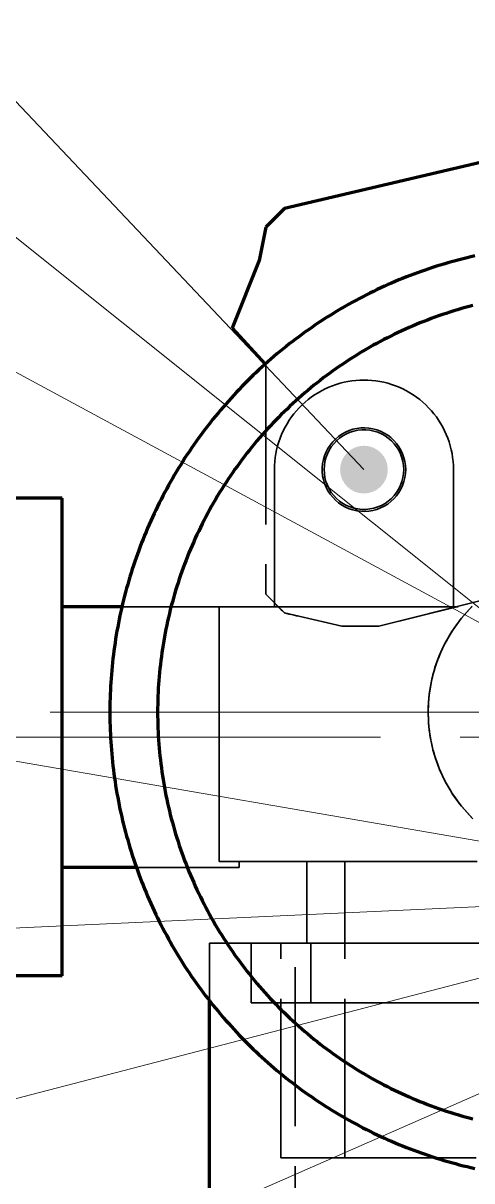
# Model space of a CAD drawing. Header units: millimetres. Extents: x 0 to 2208, y 0 to 420.
# Drawn here: x 792.74 to 804.01, y 337.39 to 366.48 of the extents above; entities that cross this region are included whole.
import ezdxf

# ---------------------------------------------------------------- set-up
doc = ezdxf.new("R2010")
doc.units = ezdxf.units.MM
doc.linetypes.add('IRAM-E-TRAZOS', pattern=[5, 4, -1])
doc.linetypes.add('IRAM-F-TRAZO-PUNTO', pattern=[20, 15, -2, 1, -2])
for name, color, linetype, lineweight in [('01-VISIBLE', 7, 'CONTINUOUS', 70), ('02-OCULTA', 4, 'IRAM-E-TRAZOS', 35), ('03-EJE', 1, 'IRAM-F-TRAZO-PUNTO', 18), ('08-FINA', 5, 'CONTINUOUS', 18)]:
    doc.layers.add(name, color=color, linetype=linetype, lineweight=lineweight)

msp = doc.modelspace()

# ---------------------------------------------------------------- hatches: boundary and pattern name
at = {"layer": '08-FINA'}
h = msp.add_hatch(color=7, dxfattribs=at)
h.dxf.hatch_style = 1
edge = h.paths.add_edge_path()
edge.add_arc((801.302, 355.259), 0.6, 0, 360)

# ---------------------------------------------------------------- linework, layer by layer
at = {"layer": '01-VISIBLE'}
for points in [[(806.157, 363.429), (799.302, 361.819)], [(799.302, 361.819), (798.837, 361.354)], [(798.837, 361.354), (798.667, 360.509)], [(804.087, 360.627), (803.989, 360.605), (803.892, 360.582), (803.795, 360.558), (803.698, 360.533), (803.601, 360.507), (803.505, 360.481), (803.409, 360.453), (803.313, 360.425), (803.217, 360.396), (803.121, 360.367), (803.026, 360.336), (802.931, 360.305), (802.837, 360.272), (802.742, 360.239), (802.648, 360.206), (802.554, 360.171), (802.461, 360.136), (802.367, 360.099), (802.274, 360.062), (802.182, 360.025), (802.089, 359.986), (801.997, 359.947), (801.906, 359.906), (801.815, 359.866), (801.724, 359.824), (801.633, 359.781), (801.543, 359.738), (801.453, 359.694), (801.363, 359.649), (801.274, 359.604), (801.186, 359.558), (801.097, 359.51), (801.01, 359.463), (800.922, 359.414), (800.835, 359.365), (800.748, 359.315), (800.662, 359.264), (800.576, 359.213), (800.491, 359.16), (800.406, 359.107), (800.322, 359.054), (800.238, 358.999), (800.154, 358.944), (800.071, 358.889), (799.989, 358.832), (799.907, 358.775), (799.825, 358.717), (799.744, 358.658), (799.663, 358.599), (799.583, 358.539), (799.504, 358.478), (799.425, 358.417), (799.346, 358.355), (799.268, 358.292), (799.191, 358.229), (799.114, 358.165), (799.038, 358.101), (798.962, 358.035), (798.887, 357.969), (798.812, 357.903), (798.738, 357.836), (798.664, 357.768), (798.591, 357.699), (798.519, 357.63), (798.447, 357.561), (798.376, 357.49), (798.305, 357.419), (798.235, 357.348), (798.166, 357.276), (798.097, 357.203), (798.029, 357.13), (797.962, 357.056), (797.895, 356.982), (797.828, 356.907), (797.763, 356.831), (797.698, 356.755), (797.634, 356.679), (797.57, 356.601), (797.507, 356.524), (797.445, 356.445), (797.383, 356.367), (797.322, 356.287), (797.262, 356.207), (797.202, 356.127), (797.143, 356.046), (797.085, 355.965), (797.027, 355.883), (796.97, 355.801), (796.914, 355.718), (796.859, 355.635), (796.804, 355.551), (796.75, 355.467), (796.697, 355.382), (796.644, 355.297), (796.592, 355.212), (796.541, 355.126), (796.491, 355.039), (796.441, 354.952), (796.392, 354.865), (796.344, 354.777), (796.297, 354.689), (796.25, 354.601), (796.204, 354.512), (796.159, 354.423), (796.115, 354.333), (796.071, 354.243), (796.028, 354.153), (795.986, 354.062), (795.945, 353.971), (795.904, 353.879), (795.864, 353.787), (795.825, 353.695), (795.787, 353.603), (795.75, 353.51), (795.713, 353.417), (795.677, 353.324), (795.642, 353.23), (795.608, 353.136), (795.575, 353.042), (795.542, 352.947), (795.51, 352.852), (795.479, 352.757), (795.449, 352.662), (795.42, 352.566), (795.391, 352.47), (795.364, 352.374), (795.337, 352.278), (795.311, 352.181), (795.285, 352.084), (795.261, 351.987), (795.237, 351.89), (795.214, 351.793), (795.192, 351.695), (795.171, 351.597), (795.151, 351.499), (795.132, 351.401), (795.113, 351.303), (795.095, 351.205), (795.078, 351.106), (795.062, 351.007), (795.047, 350.908), (795.032, 350.809), (795.019, 350.71), (795.006, 350.611), (794.994, 350.512), (794.983, 350.412), (794.973, 350.313), (794.964, 350.213), (794.955, 350.113), (794.947, 350.014), (794.941, 349.914), (794.935, 349.814), (794.93, 349.714), (794.925, 349.614), (794.922, 349.514), (794.919, 349.414), (794.918, 349.314), (794.917, 349.214), (794.917, 349.114), (794.918, 349.014), (794.919, 348.914), (794.922, 348.814), (794.925, 348.714), (794.93, 348.614), (794.935, 348.514), (794.941, 348.414), (794.947, 348.315), (794.955, 348.215), (794.964, 348.115), (794.973, 348.016), (794.983, 347.916), (794.994, 347.817), (795.006, 347.717), (795.019, 347.618), (795.032, 347.519), (795.047, 347.42), (795.062, 347.321), (795.078, 347.222), (795.095, 347.124), (795.113, 347.025), (795.132, 346.927), (795.151, 346.829), (795.171, 346.731), (795.192, 346.633), (795.214, 346.536), (795.237, 346.438), (795.261, 346.341), (795.285, 346.244), (795.311, 346.147), (795.337, 346.051), (795.364, 345.954), (795.391, 345.858), (795.42, 345.762), (795.449, 345.667), (795.479, 345.571), (795.51, 345.476), (795.542, 345.381), (795.575, 345.287), (795.608, 345.192), (795.642, 345.098), (795.677, 345.005), (795.713, 344.911), (795.75, 344.818), (795.787, 344.725), (795.825, 344.633), (795.864, 344.541), (795.904, 344.449), (795.945, 344.358), (795.986, 344.267), (796.028, 344.176), (796.071, 344.085), (796.115, 343.995), (796.159, 343.906), (796.204, 343.816), (796.25, 343.728), (796.297, 343.639), (796.344, 343.551), (796.392, 343.463), (796.441, 343.376), (796.491, 343.289), (796.541, 343.203), (796.592, 343.117), (796.644, 343.031), (796.697, 342.946), (796.75, 342.861), (796.804, 342.777), (796.859, 342.694), (796.914, 342.61), (796.97, 342.527), (797.027, 342.445), (797.085, 342.363), (797.143, 342.282), (797.202, 342.201), (797.262, 342.121), (797.322, 342.041), (797.383, 341.962), (797.445, 341.883), (797.507, 341.805), (797.57, 341.727), (797.634, 341.65), (797.698, 341.573), (797.763, 341.497), (797.828, 341.422), (797.895, 341.347), (797.962, 341.272), (798.029, 341.198), (798.097, 341.125), (798.166, 341.052), (798.235, 340.98), (798.305, 340.909), (798.376, 340.838), (798.447, 340.768), (798.519, 340.698), (798.591, 340.629), (798.664, 340.561), (798.738, 340.493), (798.812, 340.426), (798.887, 340.359), (798.962, 340.293), (799.038, 340.228), (799.114, 340.163), (799.191, 340.099), (799.268, 340.036), (799.346, 339.973), (799.425, 339.911), (799.504, 339.85), (799.583, 339.789), (799.663, 339.729), (799.744, 339.67), (799.825, 339.611), (799.907, 339.553), (799.989, 339.496), (800.071, 339.44), (800.154, 339.384), (800.238, 339.329), (800.322, 339.275), (800.406, 339.221), (800.491, 339.168), (800.576, 339.116), (800.662, 339.064), (800.748, 339.013), (800.835, 338.963), (800.922, 338.914), (801.01, 338.866), (801.097, 338.818), (801.186, 338.771), (801.274, 338.725), (801.363, 338.679), (801.453, 338.634), (801.543, 338.59), (801.633, 338.547), (801.724, 338.505), (801.815, 338.463), (801.906, 338.422), (801.997, 338.382), (802.089, 338.342), (802.182, 338.304), (802.274, 338.266), (802.367, 338.229), (802.461, 338.193), (802.554, 338.157), (802.648, 338.123), (802.742, 338.089), (802.837, 338.056), (802.931, 338.024), (803.026, 337.992), (803.121, 337.962), (803.217, 337.932), (803.313, 337.903), (803.409, 337.875), (803.505, 337.848), (803.601, 337.821), (803.698, 337.795), (803.795, 337.77), (803.892, 337.746), (803.989, 337.723), (804.087, 337.701)], [(798.667, 360.509), (797.987, 358.814)], [(804.041, 359.382), (803.944, 359.357), (803.848, 359.331), (803.751, 359.303), (803.655, 359.275), (803.559, 359.246), (803.464, 359.216), (803.368, 359.185), (803.274, 359.154), (803.179, 359.121), (803.085, 359.087), (802.99, 359.053), (802.897, 359.018), (802.803, 358.981), (802.71, 358.944), (802.618, 358.906), (802.526, 358.867), (802.434, 358.828), (802.342, 358.787), (802.251, 358.746), (802.16, 358.703), (802.07, 358.66), (801.98, 358.616), (801.89, 358.571), (801.801, 358.525), (801.713, 358.479), (801.625, 358.431), (801.537, 358.383), (801.45, 358.334), (801.363, 358.284), (801.276, 358.233), (801.191, 358.182), (801.105, 358.129), (801.02, 358.076), (800.936, 358.022), (800.852, 357.967), (800.769, 357.912), (800.686, 357.855), (800.604, 357.798), (800.522, 357.74), (800.441, 357.682), (800.361, 357.622), (800.281, 357.562), (800.201, 357.501), (800.122, 357.439), (800.044, 357.377), (799.967, 357.313), (799.89, 357.25), (799.813, 357.185), (799.737, 357.119), (799.662, 357.053), (799.588, 356.986), (799.514, 356.919), (799.44, 356.851), (799.368, 356.782), (799.296, 356.712), (799.224, 356.642), (799.154, 356.571), (799.084, 356.499), (799.015, 356.427), (798.946, 356.354), (798.878, 356.28), (798.811, 356.206), (798.744, 356.131), (798.679, 356.056), (798.614, 355.98), (798.549, 355.903), (798.486, 355.826), (798.423, 355.748), (798.361, 355.669), (798.299, 355.59), (798.239, 355.51), (798.179, 355.43), (798.12, 355.349), (798.061, 355.268), (798.004, 355.186), (797.947, 355.103), (797.891, 355.02), (797.836, 354.937), (797.782, 354.853), (797.728, 354.768), (797.675, 354.683), (797.623, 354.597), (797.572, 354.511), (797.522, 354.425), (797.472, 354.338), (797.424, 354.25), (797.376, 354.162), (797.329, 354.074), (797.283, 353.985), (797.237, 353.896), (797.193, 353.806), (797.149, 353.716), (797.106, 353.625), (797.064, 353.534), (797.023, 353.443), (796.983, 353.351), (796.944, 353.259), (796.905, 353.167), (796.868, 353.074), (796.831, 352.981), (796.795, 352.887), (796.761, 352.793), (796.727, 352.699), (796.693, 352.605), (796.661, 352.51), (796.63, 352.415), (796.6, 352.319), (796.57, 352.224), (796.541, 352.128), (796.514, 352.031), (796.487, 351.935), (796.461, 351.838), (796.436, 351.741), (796.412, 351.644), (796.389, 351.547), (796.367, 351.449), (796.346, 351.351), (796.326, 351.253), (796.306, 351.155), (796.288, 351.056), (796.27, 350.958), (796.254, 350.859), (796.238, 350.76), (796.223, 350.661), (796.21, 350.562), (796.197, 350.463), (796.185, 350.363), (796.174, 350.264), (796.164, 350.164), (796.155, 350.064), (796.147, 349.964), (796.14, 349.865), (796.134, 349.765), (796.129, 349.665), (796.124, 349.565), (796.121, 349.465), (796.119, 349.364), (796.117, 349.264), (796.117, 349.164), (796.117, 349.064), (796.119, 348.964), (796.121, 348.864), (796.124, 348.764), (796.129, 348.664), (796.134, 348.564), (796.14, 348.464), (796.147, 348.364), (796.155, 348.264), (796.164, 348.164), (796.174, 348.065), (796.185, 347.965), (796.197, 347.866), (796.21, 347.766), (796.223, 347.667), (796.238, 347.568), (796.254, 347.469), (796.27, 347.371), (796.288, 347.272), (796.306, 347.174), (796.326, 347.075), (796.346, 346.977), (796.367, 346.879), (796.389, 346.782), (796.412, 346.684), (796.436, 346.587), (796.461, 346.49), (796.487, 346.393), (796.514, 346.297), (796.541, 346.201), (796.57, 346.105), (796.6, 346.009), (796.63, 345.914), (796.661, 345.818), (796.693, 345.724), (796.727, 345.629), (796.761, 345.535), (796.795, 345.441), (796.831, 345.348), (796.868, 345.254), (796.905, 345.162), (796.944, 345.069), (796.983, 344.977), (797.023, 344.885), (797.064, 344.794), (797.106, 344.703), (797.149, 344.612), (797.193, 344.522), (797.237, 344.433), (797.283, 344.343), (797.329, 344.255), (797.376, 344.166), (797.424, 344.078), (797.472, 343.991), (797.522, 343.904), (797.572, 343.817), (797.623, 343.731), (797.675, 343.645), (797.728, 343.56), (797.782, 343.476), (797.836, 343.392), (797.891, 343.308), (797.947, 343.225), (798.004, 343.143), (798.061, 343.061), (798.12, 342.979), (798.179, 342.898), (798.239, 342.818), (798.299, 342.738), (798.361, 342.659), (798.423, 342.581), (798.486, 342.503), (798.549, 342.425), (798.614, 342.349), (798.679, 342.273), (798.744, 342.197), (798.811, 342.122), (798.878, 342.048), (798.946, 341.974), (799.015, 341.901), (799.084, 341.829), (799.154, 341.757), (799.224, 341.687), (799.296, 341.616), (799.368, 341.547), (799.44, 341.478), (799.514, 341.409), (799.588, 341.342), (799.662, 341.275), (799.737, 341.209), (799.813, 341.144), (799.89, 341.079), (799.967, 341.015), (800.044, 340.952), (800.122, 340.889), (800.201, 340.827), (800.281, 340.766), (800.361, 340.706), (800.441, 340.647), (800.522, 340.588), (800.604, 340.53), (800.686, 340.473), (800.769, 340.417), (800.852, 340.361), (800.936, 340.306), (801.02, 340.252), (801.105, 340.199), (801.191, 340.147), (801.276, 340.095), (801.363, 340.044), (801.45, 339.994), (801.537, 339.945), (801.625, 339.897), (801.713, 339.85), (801.801, 339.803), (801.89, 339.757), (801.98, 339.712), (802.07, 339.668), (802.16, 339.625), (802.251, 339.583), (802.342, 339.541), (802.434, 339.501), (802.526, 339.461), (802.618, 339.422), (802.71, 339.384), (802.803, 339.347), (802.897, 339.311), (802.99, 339.275), (803.085, 339.241), (803.179, 339.207), (803.274, 339.175), (803.368, 339.143), (803.464, 339.112), (803.559, 339.082), (803.655, 339.053), (803.751, 339.025), (803.848, 338.998), (803.944, 338.971), (804.041, 338.946)], [(797.987, 358.814), (798.816, 357.907)], [(793.717, 354.539), (785.717, 354.539)], [(793.717, 342.539), (793.717, 342.789), (793.717, 343.039), (793.717, 343.289), (793.717, 343.539), (793.717, 343.789), (793.717, 344.039), (793.717, 344.289), (793.717, 344.539), (793.717, 344.789), (793.717, 345.039), (793.717, 345.289), (793.717, 345.539), (793.717, 345.789), (793.717, 346.039), (793.717, 346.289), (793.717, 346.539), (793.717, 346.789), (793.717, 347.039), (793.717, 347.289), (793.717, 347.539), (793.717, 347.789), (793.717, 348.039), (793.717, 348.289), (793.717, 348.539), (793.717, 348.789), (793.717, 349.039), (793.717, 349.289), (793.717, 349.539), (793.717, 349.789), (793.717, 350.039), (793.717, 350.289), (793.717, 350.539), (793.717, 350.789), (793.717, 351.039), (793.717, 351.289), (793.717, 351.539), (793.717, 351.789), (793.717, 352.039), (793.717, 352.289), (793.717, 352.539), (793.717, 352.789), (793.717, 353.039), (793.717, 353.289), (793.717, 353.539), (793.717, 353.789), (793.717, 354.039), (793.717, 354.289), (793.717, 354.539)], [(795.219, 351.814), (793.717, 351.814)], [(795.583, 345.264), (793.717, 345.264)], [(793.717, 342.539), (785.717, 342.539)], [(797.417, 327.144), (797.417, 341.918)]]:
    msp.add_lwpolyline(points, dxfattribs=at)
at = {"layer": '02-OCULTA'}
for points in [[(806.157, 363.429), (799.302, 361.819)], [(799.302, 361.819), (798.837, 361.354)], [(798.837, 361.354), (798.667, 360.509)], [(804.038, 360.616), (803.941, 360.594), (803.844, 360.57), (803.746, 360.546), (803.65, 360.52), (803.553, 360.494), (803.457, 360.467), (803.361, 360.439), (803.265, 360.411), (803.169, 360.382), (803.074, 360.351), (802.979, 360.32), (802.884, 360.289), (802.789, 360.256), (802.695, 360.223), (802.601, 360.188), (802.507, 360.153), (802.414, 360.118), (802.321, 360.081), (802.228, 360.044), (802.136, 360.005), (802.043, 359.966), (801.952, 359.927), (801.86, 359.886), (801.769, 359.845), (801.678, 359.803), (801.588, 359.76), (801.498, 359.716), (801.408, 359.672), (801.319, 359.627), (801.23, 359.581), (801.142, 359.534), (801.053, 359.487), (800.966, 359.439), (800.879, 359.39), (800.792, 359.34), (800.705, 359.29), (800.619, 359.238), (800.534, 359.187), (800.449, 359.134), (800.364, 359.081), (800.28, 359.027), (800.196, 358.972), (800.113, 358.917), (800.03, 358.86), (799.948, 358.804), (799.866, 358.746), (799.784, 358.688), (799.704, 358.629), (799.623, 358.569), (799.544, 358.509), (799.464, 358.448), (799.385, 358.386), (799.307, 358.324), (799.229, 358.261), (799.152, 358.197), (799.076, 358.133), (799, 358.068), (798.924, 358.002), (798.849, 357.936), (798.775, 357.869), (798.701, 357.802), (798.628, 357.734), (798.555, 357.665), (798.483, 357.596), (798.411, 357.526), (798.34, 357.455), (798.27, 357.384), (798.201, 357.312), (798.131, 357.24), (798.063, 357.167), (797.995, 357.093), (797.928, 357.019), (797.861, 356.944), (797.796, 356.869), (797.73, 356.793), (797.666, 356.717), (797.602, 356.64), (797.538, 356.563), (797.476, 356.485), (797.414, 356.406), (797.352, 356.327), (797.292, 356.247), (797.232, 356.167), (797.172, 356.087), (797.114, 356.006), (797.056, 355.924), (796.999, 355.842), (796.942, 355.76), (796.886, 355.677), (796.831, 355.593), (796.777, 355.509), (796.723, 355.425), (796.67, 355.34), (796.618, 355.254), (796.567, 355.169), (796.516, 355.082), (796.466, 354.996), (796.417, 354.909), (796.368, 354.821), (796.32, 354.733), (796.273, 354.645), (796.227, 354.556), (796.181, 354.467), (796.137, 354.378), (796.093, 354.288), (796.049, 354.198), (796.007, 354.107), (795.965, 354.016), (795.924, 353.925), (795.884, 353.833), (795.845, 353.741), (795.806, 353.649), (795.769, 353.557), (795.732, 353.464), (795.695, 353.37), (795.66, 353.277), (795.625, 353.183), (795.591, 353.089), (795.558, 352.994), (795.526, 352.9), (795.495, 352.805), (795.464, 352.709), (795.434, 352.614), (795.406, 352.518), (795.377, 352.422), (795.35, 352.326), (795.324, 352.229), (795.298, 352.133), (795.273, 352.036), (795.249, 351.939), (795.226, 351.841), (795.203, 351.744), (795.182, 351.646), (795.161, 351.548), (795.141, 351.45), (795.122, 351.352), (795.104, 351.254), (795.087, 351.155), (795.07, 351.057), (795.054, 350.958), (795.04, 350.859), (795.026, 350.76), (795.012, 350.661), (795, 350.561), (794.989, 350.462), (794.978, 350.363), (794.968, 350.263), (794.959, 350.163), (794.951, 350.064), (794.944, 349.964), (794.938, 349.864), (794.932, 349.764), (794.927, 349.664), (794.923, 349.564), (794.92, 349.464), (794.918, 349.364), (794.917, 349.264), (794.917, 349.164), (794.917, 349.064), (794.918, 348.964), (794.92, 348.864), (794.923, 348.764), (794.927, 348.664), (794.932, 348.564), (794.938, 348.464), (794.944, 348.364), (794.951, 348.265), (794.959, 348.165), (794.968, 348.065), (794.978, 347.966), (794.989, 347.866), (795, 347.767), (795.012, 347.668), (795.026, 347.569), (795.04, 347.469), (795.054, 347.371), (795.07, 347.272), (795.087, 347.173), (795.104, 347.075), (795.122, 346.976), (795.141, 346.878), (795.161, 346.78), (795.182, 346.682), (795.203, 346.584), (795.226, 346.487), (795.249, 346.39), (795.273, 346.292), (795.298, 346.196), (795.324, 346.099), (795.35, 346.002), (795.377, 345.906), (795.406, 345.81), (795.434, 345.714), (795.464, 345.619), (795.495, 345.524), (795.526, 345.429), (795.558, 345.334), (795.591, 345.24), (795.625, 345.145), (795.66, 345.052), (795.695, 344.958), (795.732, 344.865), (795.769, 344.772), (795.806, 344.679), (795.845, 344.587), (795.884, 344.495), (795.924, 344.403), (795.965, 344.312), (796.007, 344.221), (796.049, 344.131), (796.093, 344.04), (796.137, 343.95), (796.181, 343.861), (796.227, 343.772), (796.273, 343.683), (796.32, 343.595), (796.368, 343.507), (796.417, 343.42), (796.466, 343.333), (796.516, 343.246), (796.567, 343.16), (796.618, 343.074), (796.67, 342.989), (796.723, 342.904), (796.777, 342.819), (796.831, 342.735), (796.886, 342.652), (796.942, 342.569), (796.999, 342.486), (797.056, 342.404), (797.114, 342.323), (797.172, 342.242), (797.232, 342.161), (797.292, 342.081), (797.352, 342.001), (797.414, 341.922), (797.476, 341.844), (797.538, 341.766), (797.602, 341.688), (797.666, 341.611), (797.73, 341.535), (797.796, 341.459), (797.861, 341.384), (797.928, 341.309), (797.995, 341.235), (798.063, 341.162), (798.131, 341.089), (798.201, 341.016), (798.27, 340.945), (798.34, 340.873), (798.411, 340.803), (798.483, 340.733), (798.555, 340.663), (798.628, 340.595), (798.701, 340.527), (798.775, 340.459), (798.849, 340.392), (798.924, 340.326), (799, 340.26), (799.076, 340.195), (799.152, 340.131), (799.229, 340.067), (799.307, 340.004), (799.385, 339.942), (799.464, 339.88), (799.544, 339.819), (799.623, 339.759), (799.704, 339.7), (799.784, 339.641), (799.866, 339.582), (799.948, 339.525), (800.03, 339.468), (800.113, 339.412), (800.196, 339.356), (800.28, 339.302), (800.364, 339.248), (800.449, 339.194), (800.534, 339.142), (800.619, 339.09), (800.705, 339.039), (800.792, 338.988), (800.879, 338.939), (800.966, 338.89), (801.053, 338.842), (801.142, 338.794), (801.23, 338.748), (801.319, 338.702), (801.408, 338.657), (801.498, 338.612), (801.588, 338.568), (801.678, 338.526), (801.769, 338.484), (801.86, 338.442), (801.952, 338.402), (802.043, 338.362), (802.136, 338.323), (802.228, 338.285), (802.321, 338.247), (802.414, 338.211), (802.507, 338.175), (802.601, 338.14), (802.695, 338.106), (802.789, 338.072), (802.884, 338.04), (802.979, 338.008), (803.074, 337.977), (803.169, 337.947), (803.265, 337.917), (803.361, 337.889), (803.457, 337.861), (803.553, 337.834), (803.65, 337.808), (803.746, 337.783), (803.844, 337.758), (803.941, 337.735), (804.038, 337.712)], [(798.667, 360.509), (797.987, 358.814)], [(797.987, 358.814), (798.837, 357.884)], [(798.816, 357.907), (798.837, 357.884)], [(798.837, 357.884), (798.837, 352.129)], [(798.837, 357.884), (798.837, 352.129)], [(803.552, 355.259), (803.549, 355.36), (803.543, 355.461), (803.531, 355.561), (803.516, 355.661), (803.495, 355.76), (803.471, 355.858), (803.442, 355.954), (803.408, 356.05), (803.371, 356.143), (803.329, 356.235), (803.283, 356.325), (803.233, 356.413), (803.179, 356.499), (803.122, 356.582), (803.061, 356.662), (802.996, 356.74), (802.928, 356.814), (802.857, 356.885), (802.782, 356.954), (802.705, 357.018), (802.624, 357.079), (802.541, 357.137), (802.456, 357.191), (802.368, 357.241), (802.278, 357.286), (802.186, 357.328), (802.092, 357.366), (801.997, 357.399), (801.9, 357.428), (801.802, 357.453), (801.703, 357.473), (801.604, 357.489), (801.503, 357.5), (801.403, 357.507), (801.302, 357.509), (801.201, 357.507), (801.1, 357.5), (801, 357.489), (800.9, 357.473), (800.801, 357.453), (800.703, 357.428), (800.606, 357.399), (800.511, 357.366), (800.417, 357.328), (800.325, 357.286), (800.235, 357.241), (800.148, 357.191), (800.062, 357.137), (799.979, 357.079), (799.899, 357.018), (799.821, 356.954), (799.747, 356.885), (799.675, 356.814), (799.607, 356.74), (799.543, 356.662), (799.481, 356.582), (799.424, 356.499), (799.37, 356.413), (799.32, 356.325), (799.274, 356.235), (799.233, 356.143), (799.195, 356.05), (799.162, 355.954), (799.133, 355.858), (799.108, 355.76), (799.088, 355.661), (799.072, 355.561), (799.061, 355.461), (799.054, 355.36), (799.052, 355.259)], [(803.552, 355.259), (803.549, 355.36), (803.543, 355.461), (803.531, 355.561), (803.516, 355.661), (803.495, 355.76), (803.471, 355.858), (803.442, 355.954), (803.408, 356.05), (803.371, 356.143), (803.329, 356.235), (803.283, 356.325), (803.233, 356.413), (803.179, 356.499), (803.122, 356.582), (803.061, 356.662), (802.996, 356.74), (802.928, 356.814), (802.857, 356.885), (802.782, 356.954), (802.705, 357.018), (802.624, 357.079), (802.541, 357.137), (802.456, 357.191), (802.368, 357.241), (802.278, 357.286), (802.186, 357.328), (802.092, 357.366), (801.997, 357.399), (801.9, 357.428), (801.802, 357.453), (801.703, 357.473), (801.604, 357.489), (801.503, 357.5), (801.403, 357.507), (801.302, 357.509), (801.201, 357.507), (801.1, 357.5), (801, 357.489), (800.9, 357.473), (800.801, 357.453), (800.703, 357.428), (800.606, 357.399), (800.511, 357.366), (800.417, 357.328), (800.325, 357.286), (800.235, 357.241), (800.148, 357.191), (800.062, 357.137), (799.979, 357.079), (799.899, 357.018), (799.821, 356.954), (799.747, 356.885), (799.675, 356.814), (799.607, 356.74), (799.543, 356.662), (799.481, 356.582), (799.424, 356.499), (799.37, 356.413), (799.32, 356.325), (799.274, 356.235), (799.233, 356.143), (799.195, 356.05), (799.162, 355.954), (799.133, 355.858), (799.108, 355.76), (799.088, 355.661), (799.072, 355.561), (799.061, 355.461), (799.054, 355.36), (799.052, 355.259)], [(802.352, 355.259), (802.347, 355.361), (802.332, 355.461), (802.308, 355.559), (802.274, 355.655), (802.231, 355.747), (802.18, 355.835), (802.12, 355.917), (802.053, 355.993), (801.979, 356.062), (801.898, 356.123), (801.812, 356.177), (801.721, 356.222), (801.626, 356.258), (801.528, 356.284), (801.428, 356.302), (801.327, 356.309), (801.226, 356.306), (801.125, 356.294), (801.026, 356.272), (800.929, 356.241), (800.836, 356.2), (800.748, 356.151), (800.664, 356.093), (800.587, 356.028), (800.516, 355.955), (800.452, 355.876), (800.397, 355.791), (800.349, 355.702), (800.311, 355.608), (800.282, 355.51), (800.263, 355.411), (800.253, 355.31), (800.253, 355.208), (800.263, 355.107), (800.282, 355.008), (800.311, 354.911), (800.349, 354.817), (800.397, 354.727), (800.452, 354.642), (800.516, 354.563), (800.587, 354.49), (800.664, 354.425), (800.748, 354.367), (800.836, 354.318), (800.929, 354.277), (801.026, 354.246), (801.125, 354.224), (801.226, 354.212), (801.327, 354.209), (801.428, 354.217), (801.528, 354.234), (801.626, 354.261), (801.721, 354.297), (801.812, 354.342), (801.898, 354.395), (801.979, 354.457), (802.053, 354.526), (802.12, 354.602), (802.18, 354.684), (802.231, 354.771), (802.274, 354.863), (802.308, 354.959), (802.332, 355.057), (802.347, 355.158), (802.352, 355.259)], [(802.352, 355.259), (802.347, 355.361), (802.332, 355.461), (802.308, 355.559), (802.274, 355.655), (802.231, 355.747), (802.18, 355.835), (802.12, 355.917), (802.053, 355.993), (801.979, 356.062), (801.898, 356.123), (801.812, 356.177), (801.721, 356.222), (801.626, 356.258), (801.528, 356.284), (801.428, 356.302), (801.327, 356.309), (801.226, 356.306), (801.125, 356.294), (801.026, 356.272), (800.929, 356.241), (800.836, 356.2), (800.748, 356.151), (800.664, 356.093), (800.587, 356.028), (800.516, 355.955), (800.452, 355.876), (800.397, 355.791), (800.349, 355.702), (800.311, 355.608), (800.282, 355.51), (800.263, 355.411), (800.253, 355.31), (800.253, 355.208), (800.263, 355.107), (800.282, 355.008), (800.311, 354.911), (800.349, 354.817), (800.397, 354.727), (800.452, 354.642), (800.516, 354.563), (800.587, 354.49), (800.664, 354.425), (800.748, 354.367), (800.836, 354.318), (800.929, 354.277), (801.026, 354.246), (801.125, 354.224), (801.226, 354.212), (801.327, 354.209), (801.428, 354.217), (801.528, 354.234), (801.626, 354.261), (801.721, 354.297), (801.812, 354.342), (801.898, 354.395), (801.979, 354.457), (802.053, 354.526), (802.12, 354.602), (802.18, 354.684), (802.231, 354.771), (802.274, 354.863), (802.308, 354.959), (802.332, 355.057), (802.347, 355.158), (802.352, 355.259)], [(802.302, 355.259), (802.297, 355.36), (802.281, 355.46), (802.256, 355.559), (802.221, 355.654), (802.176, 355.744), (802.122, 355.83), (802.06, 355.911), (801.991, 355.984), (801.914, 356.05), (801.831, 356.108), (801.742, 356.157), (801.649, 356.197), (801.552, 356.227), (801.453, 356.248), (801.352, 356.258), (801.251, 356.258), (801.15, 356.248), (801.051, 356.227), (800.954, 356.197), (800.861, 356.157), (800.773, 356.108), (800.69, 356.05), (800.613, 355.984), (800.543, 355.911), (800.481, 355.83), (800.427, 355.744), (800.383, 355.654), (800.348, 355.559), (800.322, 355.46), (800.307, 355.36), (800.302, 355.259), (800.307, 355.158), (800.322, 355.058), (800.348, 354.96), (800.383, 354.865), (800.427, 354.774), (800.481, 354.688), (800.543, 354.608), (800.613, 354.534), (800.69, 354.468), (800.773, 354.411), (800.861, 354.361), (800.954, 354.321), (801.051, 354.291), (801.15, 354.271), (801.251, 354.26), (801.352, 354.26), (801.453, 354.271), (801.552, 354.291), (801.649, 354.321), (801.742, 354.361), (801.831, 354.411), (801.914, 354.468), (801.991, 354.534), (802.06, 354.608), (802.122, 354.688), (802.176, 354.774), (802.221, 354.865), (802.256, 354.96), (802.281, 355.058), (802.297, 355.158), (802.302, 355.259)], [(802.302, 355.259), (802.297, 355.36), (802.281, 355.46), (802.256, 355.559), (802.221, 355.654), (802.176, 355.744), (802.122, 355.83), (802.06, 355.911), (801.991, 355.984), (801.914, 356.05), (801.831, 356.108), (801.742, 356.157), (801.649, 356.197), (801.552, 356.227), (801.453, 356.248), (801.352, 356.258), (801.251, 356.258), (801.15, 356.248), (801.051, 356.227), (800.954, 356.197), (800.861, 356.157), (800.773, 356.108), (800.69, 356.05), (800.613, 355.984), (800.543, 355.911), (800.481, 355.83), (800.427, 355.744), (800.383, 355.654), (800.348, 355.559), (800.322, 355.46), (800.307, 355.36), (800.302, 355.259), (800.307, 355.158), (800.322, 355.058), (800.348, 354.96), (800.383, 354.865), (800.427, 354.774), (800.481, 354.688), (800.543, 354.608), (800.613, 354.534), (800.69, 354.468), (800.773, 354.411), (800.861, 354.361), (800.954, 354.321), (801.051, 354.291), (801.15, 354.271), (801.251, 354.26), (801.352, 354.26), (801.453, 354.271), (801.552, 354.291), (801.649, 354.321), (801.742, 354.361), (801.831, 354.411), (801.914, 354.468), (801.991, 354.534), (802.06, 354.608), (802.122, 354.688), (802.176, 354.774), (802.221, 354.865), (802.256, 354.96), (802.281, 355.058), (802.297, 355.158), (802.302, 355.259)], [(802.302, 355.259), (802.297, 355.36), (802.281, 355.46), (802.256, 355.559), (802.221, 355.654), (802.176, 355.744), (802.122, 355.83), (802.06, 355.911), (801.991, 355.984), (801.914, 356.05), (801.831, 356.108), (801.742, 356.157), (801.649, 356.197), (801.552, 356.227), (801.453, 356.248), (801.352, 356.258), (801.251, 356.258), (801.15, 356.248), (801.051, 356.227), (800.954, 356.197), (800.861, 356.157), (800.773, 356.108), (800.69, 356.05), (800.613, 355.984), (800.543, 355.911), (800.481, 355.83), (800.427, 355.744), (800.383, 355.654), (800.348, 355.559), (800.322, 355.46), (800.307, 355.36), (800.302, 355.259), (800.307, 355.158), (800.322, 355.058), (800.348, 354.96), (800.383, 354.865), (800.427, 354.774), (800.481, 354.688), (800.543, 354.608), (800.613, 354.534), (800.69, 354.468), (800.773, 354.411), (800.861, 354.361), (800.954, 354.321), (801.051, 354.291), (801.15, 354.271), (801.251, 354.26), (801.352, 354.26), (801.453, 354.271), (801.552, 354.291), (801.649, 354.321), (801.742, 354.361), (801.831, 354.411), (801.914, 354.468), (801.991, 354.534), (802.06, 354.608), (802.122, 354.688), (802.176, 354.774), (802.221, 354.865), (802.256, 354.96), (802.281, 355.058), (802.297, 355.158), (802.302, 355.259)], [(802.302, 355.259), (802.297, 355.36), (802.281, 355.46), (802.256, 355.559), (802.221, 355.654), (802.176, 355.744), (802.122, 355.83), (802.06, 355.911), (801.991, 355.984), (801.914, 356.05), (801.831, 356.108), (801.742, 356.157), (801.649, 356.197), (801.552, 356.227), (801.453, 356.248), (801.352, 356.258), (801.251, 356.258), (801.15, 356.248), (801.051, 356.227), (800.954, 356.197), (800.861, 356.157), (800.773, 356.108), (800.69, 356.05), (800.613, 355.984), (800.543, 355.911), (800.481, 355.83), (800.427, 355.744), (800.383, 355.654), (800.348, 355.559), (800.322, 355.46), (800.307, 355.36), (800.302, 355.259), (800.307, 355.158), (800.322, 355.058), (800.348, 354.96), (800.383, 354.865), (800.427, 354.774), (800.481, 354.688), (800.543, 354.608), (800.613, 354.534), (800.69, 354.468), (800.773, 354.411), (800.861, 354.361), (800.954, 354.321), (801.051, 354.291), (801.15, 354.271), (801.251, 354.26), (801.352, 354.26), (801.453, 354.271), (801.552, 354.291), (801.649, 354.321), (801.742, 354.361), (801.831, 354.411), (801.914, 354.468), (801.991, 354.534), (802.06, 354.608), (802.122, 354.688), (802.176, 354.774), (802.221, 354.865), (802.256, 354.96), (802.281, 355.058), (802.297, 355.158), (802.302, 355.259)], [(799.052, 351.814), (799.052, 355.259)], [(799.052, 351.814), (799.052, 355.259)], [(799.052, 351.912), (799.052, 355.259)], [(799.052, 351.912), (799.052, 355.259)], [(803.552, 351.814), (803.552, 355.259)], [(803.552, 351.814), (803.552, 355.259)], [(793.717, 354.539), (793.717, 354.289), (793.717, 354.039), (793.717, 353.789), (793.717, 353.539), (793.717, 353.289), (793.717, 353.039), (793.717, 352.789), (793.717, 352.539), (793.717, 352.289), (793.717, 352.039), (793.717, 351.789), (793.717, 351.539), (793.717, 351.289), (793.717, 351.039), (793.717, 350.789), (793.717, 350.539), (793.717, 350.289), (793.717, 350.039), (793.717, 349.789), (793.717, 349.539), (793.717, 349.289), (793.717, 349.039), (793.717, 348.789), (793.717, 348.539), (793.717, 348.289), (793.717, 348.039), (793.717, 347.789), (793.717, 347.539), (793.717, 347.289), (793.717, 347.039), (793.717, 346.789), (793.717, 346.539), (793.717, 346.289), (793.717, 346.039), (793.717, 345.789), (793.717, 345.539), (793.717, 345.289), (793.717, 345.039), (793.717, 344.789), (793.717, 344.539), (793.717, 344.289), (793.717, 344.039), (793.717, 343.789), (793.717, 343.539), (793.717, 343.289), (793.717, 343.039), (793.717, 342.789), (793.717, 342.539)], [(801.672, 351.324), (806.412, 352.509)], [(798.837, 352.129), (799.302, 351.659)], [(798.837, 352.129), (799.302, 351.659)], [(793.717, 345.264), (793.717, 345.516), (793.717, 345.768), (793.717, 346.02), (793.717, 346.272), (793.717, 346.524), (793.717, 346.776), (793.717, 347.028), (793.717, 347.28), (793.717, 347.531), (793.717, 347.783), (793.717, 348.035), (793.717, 348.287), (793.717, 348.539), (793.717, 348.791), (793.717, 349.043), (793.717, 349.295), (793.717, 349.547), (793.717, 349.799), (793.717, 350.051), (793.717, 350.303), (793.717, 350.555), (793.717, 350.806), (793.717, 351.058), (793.717, 351.31), (793.717, 351.562), (793.717, 351.814)], [(793.717, 351.814), (793.717, 351.562), (793.717, 351.31), (793.717, 351.058), (793.717, 350.806), (793.717, 350.555), (793.717, 350.303), (793.717, 350.051), (793.717, 349.799), (793.717, 349.547), (793.717, 349.295), (793.717, 349.043), (793.717, 348.791), (793.717, 348.539), (793.717, 348.287), (793.717, 348.035), (793.717, 347.783), (793.717, 347.531), (793.717, 347.28), (793.717, 347.028), (793.717, 346.776), (793.717, 346.524), (793.717, 346.272), (793.717, 346.02), (793.717, 345.768), (793.717, 345.516), (793.717, 345.264)], [(797.667, 351.814), (795.219, 351.814)], [(797.667, 345.414), (797.667, 345.67), (797.667, 345.926), (797.667, 346.182), (797.667, 346.438), (797.667, 346.694), (797.667, 346.95), (797.667, 347.206), (797.667, 347.462), (797.667, 347.718), (797.667, 347.974), (797.667, 348.23), (797.667, 348.486), (797.667, 348.742), (797.667, 348.998), (797.667, 349.254), (797.667, 349.51), (797.667, 349.766), (797.667, 350.022), (797.667, 350.278), (797.667, 350.534), (797.667, 350.79), (797.667, 351.046), (797.667, 351.302), (797.667, 351.558), (797.667, 351.814)], [(797.667, 345.414), (797.667, 351.814)], [(797.667, 351.814), (797.952, 351.814), (798.238, 351.814), (798.524, 351.814), (798.81, 351.814), (799.095, 351.814), (799.381, 351.814), (799.667, 351.814)], [(797.667, 351.814), (797.917, 351.814), (798.167, 351.814), (798.417, 351.814), (798.667, 351.814), (798.917, 351.814), (799.167, 351.814), (799.417, 351.814), (799.667, 351.814)], [(798.167, 351.814), (797.667, 351.814)], [(797.667, 351.814), (797.667, 351.558), (797.667, 351.302), (797.667, 351.046), (797.667, 350.79), (797.667, 350.534), (797.667, 350.278), (797.667, 350.022), (797.667, 349.766), (797.667, 349.51), (797.667, 349.254), (797.667, 348.998), (797.667, 348.742), (797.667, 348.486), (797.667, 348.23), (797.667, 347.974), (797.667, 347.718), (797.667, 347.462), (797.667, 347.206), (797.667, 346.95), (797.667, 346.694), (797.667, 346.438), (797.667, 346.182), (797.667, 345.926), (797.667, 345.67), (797.667, 345.414)], [(797.667, 345.414), (797.667, 351.814)], [(799.148, 351.814), (799.052, 351.912)], [(799.148, 351.814), (799.052, 351.912)], [(799.052, 351.814), (803.552, 351.814)], [(799.052, 351.814), (803.552, 351.814)], [(799.302, 351.659), (799.276, 351.685), (799.251, 351.711), (799.225, 351.737), (799.199, 351.763), (799.174, 351.788), (799.148, 351.814)], [(799.148, 351.814), (799.174, 351.788), (799.199, 351.763), (799.225, 351.737), (799.251, 351.711), (799.276, 351.685), (799.302, 351.659)], [(799.148, 351.814), (799.235, 351.814), (799.321, 351.814), (799.407, 351.814), (799.494, 351.814), (799.58, 351.814), (799.667, 351.814)], [(799.148, 351.814), (803.552, 351.814)], [(799.148, 351.814), (803.552, 351.814)], [(799.148, 351.814), (799.235, 351.814), (799.321, 351.814), (799.407, 351.814), (799.494, 351.814), (799.58, 351.814), (799.667, 351.814)], [(799.667, 351.814), (804.013, 351.814)], [(799.667, 351.814), (813.667, 351.814)], [(799.667, 351.814), (803.632, 351.814)], [(799.667, 351.814), (803.632, 351.814)], [(801.672, 351.324), (804.149, 351.944)], [(803.632, 351.814), (801.672, 351.324)], [(803.632, 351.814), (801.672, 351.324)], [(804.024, 351.825), (803.954, 351.753), (803.885, 351.68), (803.819, 351.604), (803.755, 351.527), (803.693, 351.449), (803.633, 351.368), (803.575, 351.286), (803.519, 351.203), (803.466, 351.118), (803.415, 351.032), (803.366, 350.944), (803.32, 350.855), (803.276, 350.765), (803.234, 350.674), (803.195, 350.582), (803.158, 350.489), (803.124, 350.394), (803.093, 350.299), (803.063, 350.203), (803.037, 350.106), (803.013, 350.009), (802.992, 349.911), (802.973, 349.813), (802.957, 349.714), (802.944, 349.614), (802.933, 349.515), (802.925, 349.415), (802.92, 349.315), (802.917, 349.214), (802.917, 349.114), (802.92, 349.014), (802.925, 348.914), (802.933, 348.814), (802.944, 348.714), (802.957, 348.615), (802.973, 348.516), (802.992, 348.417), (803.013, 348.319), (803.037, 348.222), (803.063, 348.125), (803.093, 348.029), (803.124, 347.934), (803.158, 347.84), (803.195, 347.746), (803.234, 347.654), (803.276, 347.563), (803.32, 347.473), (803.366, 347.384), (803.415, 347.296), (803.466, 347.21), (803.519, 347.125), (803.575, 347.042), (803.633, 346.96), (803.693, 346.88), (803.755, 346.801), (803.819, 346.724), (803.885, 346.649), (803.954, 346.575), (804.024, 346.504)], [(804.013, 351.814), (803.943, 351.742), (803.875, 351.668), (803.809, 351.593), (803.745, 351.515), (803.683, 351.436), (803.624, 351.356), (803.566, 351.274), (803.511, 351.19), (803.458, 351.105), (803.407, 351.018), (803.358, 350.93), (803.312, 350.841), (803.269, 350.751), (803.228, 350.659), (803.189, 350.566), (803.152, 350.473), (803.119, 350.378), (803.087, 350.283), (803.059, 350.187), (803.033, 350.09), (803.009, 349.992), (802.988, 349.894), (802.97, 349.795), (802.955, 349.696), (802.942, 349.597), (802.931, 349.497), (802.924, 349.397), (802.919, 349.296), (802.917, 349.196), (802.917, 349.096), (802.92, 348.995), (802.926, 348.895), (802.935, 348.795), (802.946, 348.695), (802.96, 348.596), (802.976, 348.497), (802.996, 348.398), (803.017, 348.3), (803.042, 348.203), (803.069, 348.106), (803.099, 348.011), (803.131, 347.915), (803.165, 347.821), (803.203, 347.728), (803.242, 347.636), (803.284, 347.545), (803.329, 347.455), (803.376, 347.366), (803.425, 347.279), (803.477, 347.193), (803.531, 347.108), (803.587, 347.025), (803.645, 346.943), (803.706, 346.863), (803.768, 346.785), (803.833, 346.708), (803.9, 346.633), (803.969, 346.56), (804.039, 346.488)], [(799.302, 351.659), (800.742, 351.324)], [(799.302, 351.659), (800.742, 351.324)], [(799.667, 351.574), (799.606, 351.588), (799.545, 351.603), (799.484, 351.617), (799.423, 351.631), (799.363, 351.645), (799.302, 351.659)], [(799.302, 351.659), (799.363, 351.645), (799.423, 351.631), (799.484, 351.617), (799.545, 351.603), (799.606, 351.588), (799.667, 351.574)], [(800.742, 351.324), (799.667, 351.574)], [(800.742, 351.324), (799.667, 351.574)], [(800.742, 351.324), (801.672, 351.324)], [(800.742, 351.324), (801.672, 351.324)], [(801.672, 351.324), (800.742, 351.324)], [(801.672, 351.324), (800.742, 351.324)], [(798.167, 345.414), (797.667, 345.414)], [(798.167, 345.414), (797.667, 345.414)], [(797.667, 345.414), (797.952, 345.414), (798.238, 345.414), (798.524, 345.414), (798.81, 345.414), (799.095, 345.414), (799.381, 345.414), (799.667, 345.414)], [(797.667, 345.414), (797.917, 345.414), (798.167, 345.414), (798.417, 345.414), (798.667, 345.414), (798.917, 345.414), (799.167, 345.414), (799.417, 345.414), (799.667, 345.414)], [(798.167, 345.414), (798.167, 345.389), (798.167, 345.364), (798.167, 345.339), (798.167, 345.314), (798.167, 345.289), (798.167, 345.264)], [(798.167, 345.264), (798.167, 345.289), (798.167, 345.314), (798.167, 345.339), (798.167, 345.364), (798.167, 345.389), (798.167, 345.414)], [(799.667, 345.414), (806.667, 345.414)], [(799.667, 345.414), (813.667, 345.414)], [(804.148, 345.414), (803.896, 345.414), (803.644, 345.414), (803.393, 345.414), (803.141, 345.414), (802.889, 345.414), (802.637, 345.414), (802.385, 345.414), (802.133, 345.414), (801.881, 345.414), (801.63, 345.414), (801.378, 345.414), (801.126, 345.414), (800.874, 345.414), (800.622, 345.414), (800.37, 345.414), (800.119, 345.414), (799.867, 345.414)], [(799.867, 345.414), (800.119, 345.414), (800.37, 345.414), (800.622, 345.414), (800.874, 345.414), (801.126, 345.414), (801.378, 345.414), (801.63, 345.414), (801.881, 345.414), (802.133, 345.414), (802.385, 345.414), (802.637, 345.414), (802.889, 345.414), (803.141, 345.414), (803.393, 345.414), (803.644, 345.414), (803.896, 345.414), (804.148, 345.414)], [(799.867, 343.364), (799.867, 345.414)], [(804.126, 345.414), (803.872, 345.414), (803.618, 345.414), (803.364, 345.414), (803.109, 345.414), (802.855, 345.414), (802.601, 345.414), (802.347, 345.414), (802.093, 345.414), (801.839, 345.414), (801.585, 345.414), (801.331, 345.414), (801.077, 345.414), (800.823, 345.414)], [(800.823, 345.414), (801.077, 345.414), (801.331, 345.414), (801.585, 345.414), (801.839, 345.414), (802.093, 345.414), (802.347, 345.414), (802.601, 345.414), (802.855, 345.414), (803.109, 345.414), (803.364, 345.414), (803.618, 345.414), (803.872, 345.414), (804.126, 345.414)], [(800.823, 343.364), (800.823, 345.414)], [(798.167, 345.264), (795.583, 345.264)], [(804.167, 343.364), (803.917, 343.364), (803.667, 343.364), (803.417, 343.364), (803.167, 343.364), (802.917, 343.364), (802.667, 343.364), (802.417, 343.364), (802.167, 343.364), (801.917, 343.364), (801.667, 343.364), (801.417, 343.364), (801.167, 343.364), (800.917, 343.364), (800.667, 343.364), (800.417, 343.364), (800.167, 343.364), (799.917, 343.364), (799.667, 343.364), (799.417, 343.364), (799.167, 343.364), (798.917, 343.364), (798.667, 343.364), (798.417, 343.364), (798.167, 343.364), (797.917, 343.364), (797.667, 343.364), (797.417, 343.364)], [(797.417, 343.364), (797.667, 343.364), (797.917, 343.364), (798.167, 343.364), (798.417, 343.364), (798.667, 343.364), (798.917, 343.364), (799.167, 343.364), (799.417, 343.364), (799.667, 343.364), (799.917, 343.364), (800.167, 343.364), (800.417, 343.364), (800.667, 343.364), (800.917, 343.364), (801.167, 343.364), (801.417, 343.364), (801.667, 343.364), (801.917, 343.364), (802.167, 343.364), (802.417, 343.364), (802.667, 343.364), (802.917, 343.364), (803.167, 343.364), (803.417, 343.364), (803.667, 343.364), (803.917, 343.364), (804.167, 343.364)], [(797.417, 341.918), (797.417, 343.364)], [(804.017, 343.364), (803.765, 343.364), (803.513, 343.364), (803.261, 343.364), (803.008, 343.364), (802.756, 343.364), (802.504, 343.364), (802.251, 343.364), (801.999, 343.364), (801.747, 343.364), (801.494, 343.364), (801.242, 343.364), (800.99, 343.364), (800.737, 343.364), (800.485, 343.364), (800.233, 343.364), (799.981, 343.364), (799.728, 343.364), (799.476, 343.364), (799.224, 343.364), (798.971, 343.364), (798.719, 343.364), (798.467, 343.364)], [(798.467, 343.364), (798.719, 343.364), (798.971, 343.364), (799.224, 343.364), (799.476, 343.364), (799.728, 343.364), (799.981, 343.364), (800.233, 343.364), (800.485, 343.364), (800.737, 343.364), (800.99, 343.364), (801.242, 343.364), (801.494, 343.364), (801.747, 343.364), (801.999, 343.364), (802.251, 343.364), (802.504, 343.364), (802.756, 343.364), (803.008, 343.364), (803.261, 343.364), (803.513, 343.364), (803.765, 343.364), (804.017, 343.364)], [(798.467, 341.864), (798.467, 343.364)], [(804.015, 343.364), (803.762, 343.364), (803.51, 343.364), (803.257, 343.364), (803.005, 343.364), (802.752, 343.364), (802.5, 343.364), (802.247, 343.364), (801.995, 343.364), (801.742, 343.364), (801.49, 343.364), (801.237, 343.364), (800.984, 343.364), (800.732, 343.364), (800.479, 343.364), (800.227, 343.364), (799.974, 343.364), (799.722, 343.364), (799.469, 343.364), (799.217, 343.364)], [(799.217, 343.364), (799.469, 343.364), (799.722, 343.364), (799.974, 343.364), (800.227, 343.364), (800.479, 343.364), (800.732, 343.364), (800.984, 343.364), (801.237, 343.364), (801.49, 343.364), (801.742, 343.364), (801.995, 343.364), (802.247, 343.364), (802.5, 343.364), (802.752, 343.364), (803.005, 343.364), (803.257, 343.364), (803.51, 343.364), (803.762, 343.364), (804.015, 343.364)], [(799.217, 337.964), (799.217, 343.364)], [(804.133, 343.364), (803.88, 343.364), (803.626, 343.364), (803.373, 343.364), (803.12, 343.364), (802.866, 343.364), (802.613, 343.364), (802.36, 343.364), (802.106, 343.364), (801.853, 343.364), (801.6, 343.364), (801.346, 343.364), (801.093, 343.364), (800.839, 343.364), (800.586, 343.364), (800.333, 343.364), (800.079, 343.364), (799.826, 343.364), (799.573, 343.364)], [(799.573, 343.364), (799.826, 343.364), (800.079, 343.364), (800.333, 343.364), (800.586, 343.364), (800.839, 343.364), (801.093, 343.364), (801.346, 343.364), (801.6, 343.364), (801.853, 343.364), (802.106, 343.364), (802.36, 343.364), (802.613, 343.364), (802.866, 343.364), (803.12, 343.364), (803.373, 343.364), (803.626, 343.364), (803.88, 343.364), (804.133, 343.364)], [(799.573, 323.762), (799.573, 343.364)], [(804.148, 343.364), (803.896, 343.364), (803.644, 343.364), (803.393, 343.364), (803.141, 343.364), (802.889, 343.364), (802.637, 343.364), (802.385, 343.364), (802.133, 343.364), (801.881, 343.364), (801.63, 343.364), (801.378, 343.364), (801.126, 343.364), (800.874, 343.364), (800.622, 343.364), (800.37, 343.364), (800.119, 343.364), (799.867, 343.364)], [(799.867, 343.364), (800.119, 343.364), (800.37, 343.364), (800.622, 343.364), (800.874, 343.364), (801.126, 343.364), (801.378, 343.364), (801.63, 343.364), (801.881, 343.364), (802.133, 343.364), (802.385, 343.364), (802.637, 343.364), (802.889, 343.364), (803.141, 343.364), (803.393, 343.364), (803.644, 343.364), (803.896, 343.364), (804.148, 343.364)], [(804.265, 343.364), (804.012, 343.364), (803.759, 343.364), (803.506, 343.364), (803.253, 343.364), (803.001, 343.364), (802.748, 343.364), (802.495, 343.364), (802.242, 343.364), (801.989, 343.364), (801.736, 343.364), (801.484, 343.364), (801.231, 343.364), (800.978, 343.364), (800.725, 343.364), (800.472, 343.364), (800.219, 343.364), (799.967, 343.364)], [(799.967, 343.364), (800.219, 343.364), (800.472, 343.364), (800.725, 343.364), (800.978, 343.364), (801.231, 343.364), (801.484, 343.364), (801.736, 343.364), (801.989, 343.364), (802.242, 343.364), (802.495, 343.364), (802.748, 343.364), (803.001, 343.364), (803.253, 343.364), (803.506, 343.364), (803.759, 343.364), (804.012, 343.364), (804.265, 343.364)], [(799.967, 341.864), (799.967, 343.364)], [(804.126, 343.364), (803.872, 343.364), (803.618, 343.364), (803.364, 343.364), (803.109, 343.364), (802.855, 343.364), (802.601, 343.364), (802.347, 343.364), (802.093, 343.364), (801.839, 343.364), (801.585, 343.364), (801.331, 343.364), (801.077, 343.364), (800.823, 343.364)], [(800.823, 343.364), (801.077, 343.364), (801.331, 343.364), (801.585, 343.364), (801.839, 343.364), (802.093, 343.364), (802.347, 343.364), (802.601, 343.364), (802.855, 343.364), (803.109, 343.364), (803.364, 343.364), (803.618, 343.364), (803.872, 343.364), (804.126, 343.364)], [(804.126, 343.364), (803.872, 343.364), (803.618, 343.364), (803.364, 343.364), (803.109, 343.364), (802.855, 343.364), (802.601, 343.364), (802.347, 343.364), (802.093, 343.364), (801.839, 343.364), (801.585, 343.364), (801.331, 343.364), (801.077, 343.364), (800.823, 343.364)], [(800.823, 343.364), (801.077, 343.364), (801.331, 343.364), (801.585, 343.364), (801.839, 343.364), (802.093, 343.364), (802.347, 343.364), (802.601, 343.364), (802.855, 343.364), (803.109, 343.364), (803.364, 343.364), (803.618, 343.364), (803.872, 343.364), (804.126, 343.364)], [(800.823, 337.964), (800.823, 343.364)], [(804.017, 341.864), (803.765, 341.864), (803.513, 341.864), (803.261, 341.864), (803.008, 341.864), (802.756, 341.864), (802.504, 341.864), (802.251, 341.864), (801.999, 341.864), (801.747, 341.864), (801.494, 341.864), (801.242, 341.864), (800.99, 341.864), (800.737, 341.864), (800.485, 341.864), (800.233, 341.864), (799.981, 341.864), (799.728, 341.864), (799.476, 341.864), (799.224, 341.864), (798.971, 341.864), (798.719, 341.864), (798.467, 341.864)], [(798.467, 341.864), (798.719, 341.864), (798.971, 341.864), (799.224, 341.864), (799.476, 341.864), (799.728, 341.864), (799.981, 341.864), (800.233, 341.864), (800.485, 341.864), (800.737, 341.864), (800.99, 341.864), (801.242, 341.864), (801.494, 341.864), (801.747, 341.864), (801.999, 341.864), (802.251, 341.864), (802.504, 341.864), (802.756, 341.864), (803.008, 341.864), (803.261, 341.864), (803.513, 341.864), (803.765, 341.864), (804.017, 341.864)], [(804.265, 341.864), (804.012, 341.864), (803.759, 341.864), (803.506, 341.864), (803.253, 341.864), (803.001, 341.864), (802.748, 341.864), (802.495, 341.864), (802.242, 341.864), (801.989, 341.864), (801.736, 341.864), (801.484, 341.864), (801.231, 341.864), (800.978, 341.864), (800.725, 341.864), (800.472, 341.864), (800.219, 341.864), (799.967, 341.864)], [(799.967, 341.864), (800.219, 341.864), (800.472, 341.864), (800.725, 341.864), (800.978, 341.864), (801.231, 341.864), (801.484, 341.864), (801.736, 341.864), (801.989, 341.864), (802.242, 341.864), (802.495, 341.864), (802.748, 341.864), (803.001, 341.864), (803.253, 341.864), (803.506, 341.864), (803.759, 341.864), (804.012, 341.864), (804.265, 341.864)], [(804.015, 337.964), (803.762, 337.964), (803.51, 337.964), (803.257, 337.964), (803.005, 337.964), (802.752, 337.964), (802.5, 337.964), (802.247, 337.964), (801.995, 337.964), (801.742, 337.964), (801.49, 337.964), (801.237, 337.964), (800.984, 337.964), (800.732, 337.964), (800.479, 337.964), (800.227, 337.964), (799.974, 337.964), (799.722, 337.964), (799.469, 337.964), (799.217, 337.964)], [(799.217, 337.964), (799.469, 337.964), (799.722, 337.964), (799.974, 337.964), (800.227, 337.964), (800.479, 337.964), (800.732, 337.964), (800.984, 337.964), (801.237, 337.964), (801.49, 337.964), (801.742, 337.964), (801.995, 337.964), (802.247, 337.964), (802.5, 337.964), (802.752, 337.964), (803.005, 337.964), (803.257, 337.964), (803.51, 337.964), (803.762, 337.964), (804.015, 337.964)], [(804.126, 337.964), (803.872, 337.964), (803.618, 337.964), (803.364, 337.964), (803.109, 337.964), (802.855, 337.964), (802.601, 337.964), (802.347, 337.964), (802.093, 337.964), (801.839, 337.964), (801.585, 337.964), (801.331, 337.964), (801.077, 337.964), (800.823, 337.964)], [(800.823, 337.964), (801.077, 337.964), (801.331, 337.964), (801.585, 337.964), (801.839, 337.964), (802.093, 337.964), (802.347, 337.964), (802.601, 337.964), (802.855, 337.964), (803.109, 337.964), (803.364, 337.964), (803.618, 337.964), (803.872, 337.964), (804.126, 337.964)]]:
    msp.add_lwpolyline(points, dxfattribs=at)
at = {"layer": '03-EJE'}
for points in [[(793.417, 349.164), (819.917, 349.164)], [(786.717, 348.539), (817.167, 348.539)]]:
    msp.add_lwpolyline(points, dxfattribs=at)
at = {"layer": '08-FINA'}
for p, q in [((775.583, 382.428), (801.302, 355.259)), ((775.959, 374.337), (804.692, 351.387)), ((776.354, 366.435), (804.667, 351.164)), ((776.775, 350.654), (812.967, 344.414)), ((776.829, 343.017), (806.667, 344.389)), ((776.705, 335.339), (806.667, 343.123)), ((776.497, 327.439), (806.667, 340.664))]:
    msp.add_line(p, q, dxfattribs=at)
msp.add_circle((816.667, 354.167), 36.833, dxfattribs=at)

doc.saveas('drawing.dxf')
